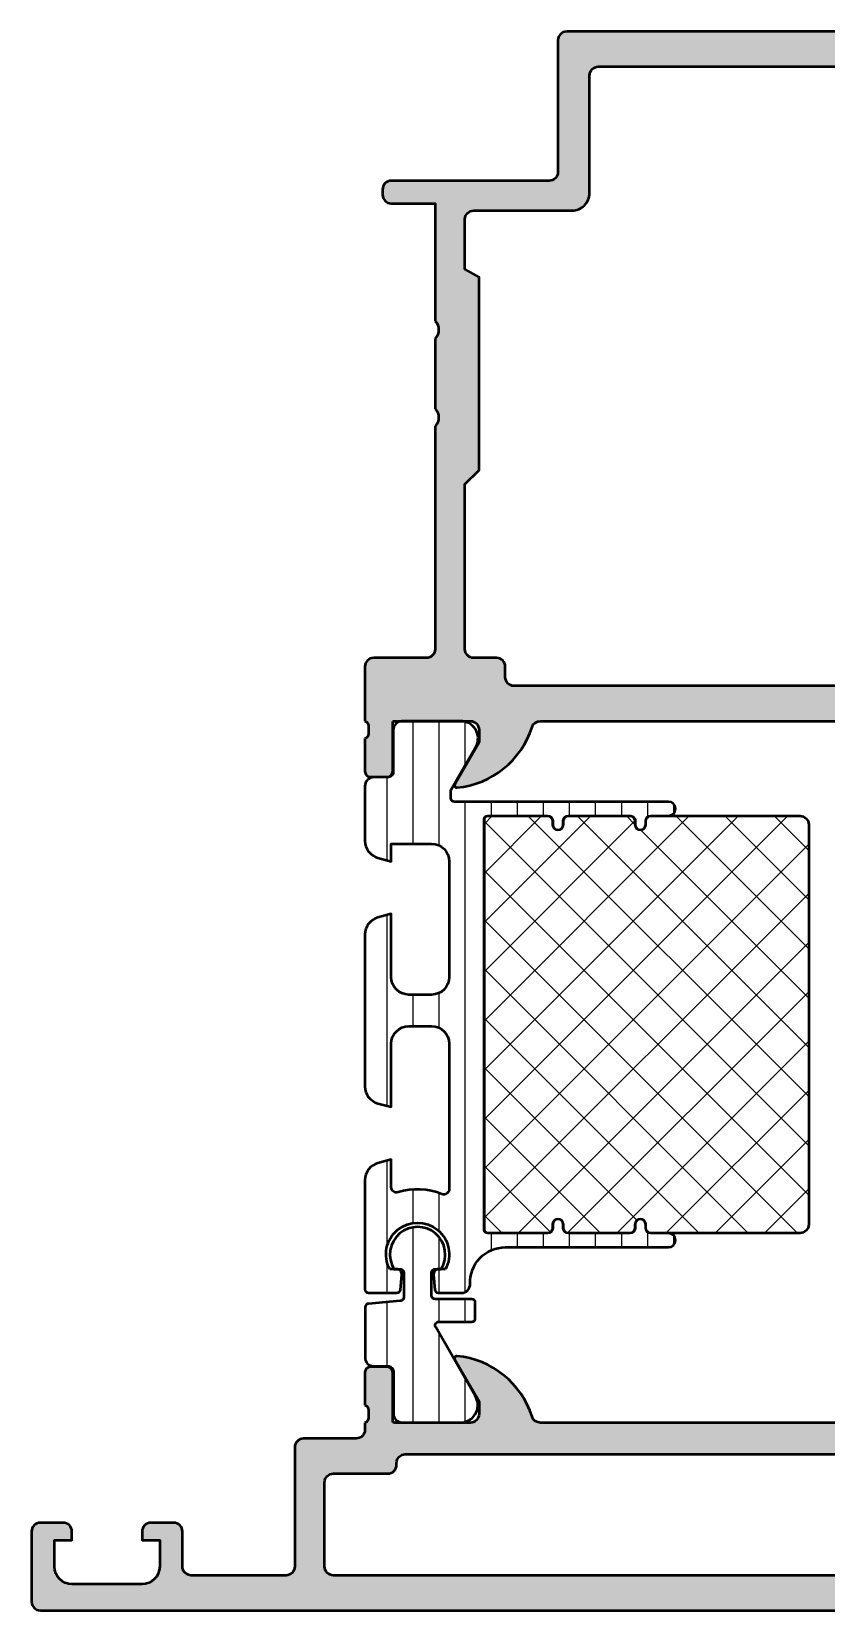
# Model space of a CAD drawing. Extents: x 5 to 108, y 0 to 90.
# Drawn here: x 5 to 50.3, y 0 to 90 of the extents above; entities that cross this region are included whole.
import ezdxf

# ---------------------------------------------------------------- set-up
doc = ezdxf.new("R2010")
doc.units = 0
for name, color, linetype, lineweight in [('0S-Alu contour', 7, 'Continuous', 50), ('0S-Alu hatch', 252, 'Continuous', 25), ('0S-Plastic contour', 254, 'Continuous', 50), ('0S-Plastic hatch', 253, 'Continuous', 25), ('0S-PT contour', 91, 'Continuous', 50), ('0S-PT hatch', 103, 'Continuous', 25)]:
    doc.layers.add(name, color=color, linetype=linetype, lineweight=lineweight)
pattern_1 = [(90, (0, 0), (-1.4859, 0), [])]

# ---------------------------------------------------------------- blocks, each defined once
blk = doc.blocks.new('438420__5BF8DF78_85F6_4E89_897F_25A940293D9C_')
at = {"layer": '0S-Alu hatch'}
h = blk.add_hatch(color=256, dxfattribs=at)
edge = h.paths.add_edge_path()
edge.add_line((34.5, 81.5), (25.50000000000004, 81.5))
edge.add_arc((25.50000000000003, 80.99999999999999), 0.5000000000000142, 89.99999999999837, 180)
edge.add_line((25.00000000000002, 80.99999999999999), (25, 80.70000000000007))
edge.add_arc((25.5, 80.70000000000005), 0.5, 180, 270)
edge.add_line((25.5, 80.20000000000005), (28, 80.20000000000005))
edge.add_line((28, 80.20000000000005), (28, 73.5))
edge.add_ellipse((27.47497304600734, 73), major_axis=(-0.7250195186467849, 0), ratio=1, start_angle=136.398650048409, end_angle=223.6013499515911, ccw=False)
edge.add_line((28, 72.5), (28, 68.5))
edge.add_ellipse((27.47497304600734, 68), major_axis=(-0.7250195186467849, 0), ratio=1, start_angle=136.398650048409, end_angle=223.6013499515911, ccw=False)
edge.add_line((28, 67.5), (28, 54.80000000000001))
edge.add_ellipse((27.49999999999995, 54.80000000000001), major_axis=(-0.500000000000057, 0), ratio=1, start_angle=89.9999999999983, end_angle=180, ccw=False)
edge.add_line((27.49999999999993, 54.29999999999996), (24.50000000000001, 54.30000000000006))
edge.add_arc((24.50000000000001, 53.80000000000009), 0.4999999999999787, 90, 180)
edge.add_line((24.00000000000004, 53.80000000000009), (24, 50.70000000000004))
edge.add_ellipse((23.92116355345689, 50.43247940800686), major_axis=(-0.2788950563275139, 0), ratio=1, start_angle=178.8354106259094, end_angle=253.580123580499, ccw=False)
edge.add_line((24.20000100000002, 50.42681100000852), (24.20000100000001, 49.97321700000858))
edge.add_ellipse((23.92113290435688, 49.96755634053145), major_axis=(-0.2789255417371164, 0), ratio=1, start_angle=106.42459455535229, end_angle=181.162870072901, ccw=False)
edge.add_line((24.00000000000003, 49.70001300000854), (24.00000000000003, 47.820002))
edge.add_arc((24.30000000000004, 47.820002), 0.3000000000000114, 180, 270.0000000000027)
edge.add_line((24.30000000000005, 47.52000199999999), (25.27997431904275, 47.52000199999997))
edge.add_arc((25.27997431904277, 47.820002), 0.3000000000000256, 269.9999999999973, 360)
edge.add_line((25.57997431904279, 47.820002), (25.57997431904281, 50.58000000000004))
edge.add_ellipse((25.69997431904281, 50.58000000000004), major_axis=(-0.1200000000000045, 0), ratio=1, start_angle=270, end_angle=360, ccw=False)
edge.add_line((25.69997431904281, 50.70000000000004), (29.99999999999999, 50.70000000000004))
edge.add_ellipse((29.99999999999999, 50.20000000000003), major_axis=(-0.5000000000000142, 0), ratio=1, start_angle=180, end_angle=270, ccw=False)
edge.add_line((30.5, 50.20000000000003), (30.5, 49.5))
edge.add_line((30.5, 49.5), (29.11850454237764, 47.10717967697244))
edge.add_arc((29.23811978464831, 47.03811978464829), 0.1381197846483106, 149.9999999999966, 275.6225775507886)
edge.add_arc((28.76177675882614, 51.87660886184777), 4.999999999999997, 275.6225775507941, 342.2515836439304)
edge.add_ellipse((34.00000000000002, 50.19999999999999), major_axis=(-0.50000000000006, 0), ratio=1, start_angle=270, end_angle=342.25158364392934, ccw=False)
edge.add_line((34.00000000000002, 50.70000000000004), (67.80000000000014, 50.70000000000004))
edge.add_ellipse((67.80000000000014, 50.20000000000002), major_axis=(-0.5000000000000285, 0), ratio=1, start_angle=197.7484163560691, end_angle=270, ccw=False)
edge.add_arc((73.038223241174, 51.87660886184776), 5.000000000000007, 197.7484163560693, 264.3774224492041)
edge.add_arc((72.56188021535169, 47.03811978464828), 0.1381197846483095, 264.3774224492054, 390.0000000000008)
edge.add_line((72.68149545762236, 47.10717967697243), (71.30000000000001, 49.5))
edge.add_line((71.30000000000001, 49.5), (71.30000000000001, 50.20000000000004))
edge.add_ellipse((71.80000000000001, 50.20000000000004), major_axis=(-0.5, 0), ratio=1, start_angle=270, end_angle=360, ccw=False)
edge.add_line((71.80000000000001, 50.70000000000004), (76.10002568095722, 50.70000000000004))
edge.add_ellipse((76.10002568095722, 50.58000000000005), major_axis=(-0.1199999999999974, 0), ratio=1, start_angle=180, end_angle=270, ccw=False)
edge.add_line((76.2200256809572, 50.58000000000005), (76.2200256809572, 47.820002))
edge.add_arc((76.52002568095725, 47.820002), 0.3000000000000398, 180, 270)
edge.add_line((76.52002568095725, 47.52000199999996), (77.49999999999994, 47.52000199999997))
edge.add_arc((77.49999999999994, 47.82000200000001), 0.3000000000000398, 270, 360)
edge.add_line((77.79999999999998, 47.82000200000001), (77.79999999999998, 49.70001300000854))
edge.add_ellipse((77.87886709564322, 49.96755634053151), major_axis=(-0.2789255417372033, 0), ratio=1, start_angle=-1.1628700728687136, end_angle=73.57540544463473, ccw=False)
edge.add_line((77.599999, 49.97321700000849), (77.599999, 50.42681100000856))
edge.add_ellipse((77.87883644654303, 50.43247940800693), major_axis=(-0.2788950563274235, 0), ratio=1, start_angle=-73.58012358051212, end_angle=1.1645893740960105, ccw=False)
edge.add_line((77.80000000000001, 50.70000000000004), (77.80000000000001, 69.99999999999997))
edge.add_ellipse((78.1, 69.99999999999997), major_axis=(-0.2999999999999829, 0), ratio=1, start_angle=270, end_angle=360, ccw=False)
edge.add_line((78.1, 70.29999999999995), (81.3, 70.30000000000007))
edge.add_line((81.3, 70.30000000000007), (81.3, 69.5))
edge.add_line((81.3, 69.5), (82.30000000000003, 69.5))
edge.add_arc((82.30000000000003, 69.99999999999999), 0.4999999999999858, 270, 360)
edge.add_line((82.79999999999998, 69.99999999999999), (82.80000000000001, 74.50000000000001))
edge.add_arc((81.80000000000001, 74.50000000000001), 1, 0, 90)
edge.add_line((81.80000000000001, 75.50000000000001), (81.30000000000004, 75.5))
edge.add_line((81.30000000000004, 75.5), (81.3, 73))
edge.add_ellipse((80.30000000000001, 73), major_axis=(-1, 0), ratio=1, start_angle=90, end_angle=180, ccw=False)
edge.add_line((80.30000000000001, 72), (79, 72))
edge.add_ellipse((79, 73), major_axis=(-1, 0), ratio=1, start_angle=0, end_angle=90, ccw=False)
edge.add_line((78, 73), (78, 80))
edge.add_ellipse((78.525, 80.5), major_axis=(-0.7250000000000041, 0), ratio=1, start_angle=-43.60281897270329, end_angle=43.60281897270329, ccw=False)
edge.add_line((78, 81), (78.00000000000003, 87))
edge.add_ellipse((79.00000000000001, 87), major_axis=(-0.9999999999999857, 0), ratio=1, start_angle=270, end_angle=360, ccw=False)
edge.add_line((79.00000000000001, 87.99999999999999), (80.30000000000001, 88))
edge.add_ellipse((80.30000000000001, 87), major_axis=(-1, 0), ratio=1, start_angle=180, end_angle=270, ccw=False)
edge.add_line((81.3, 87), (81.3, 85.5))
edge.add_line((81.3, 85.5), (81.90000000000003, 85.5))
edge.add_line((81.90000000000003, 85.5), (83.00000000000001, 86.60000000000001))
edge.add_line((83.00000000000001, 86.60000000000001), (83, 90))
edge.add_line((83, 90), (35.5, 90))
edge.add_arc((35.5, 89.50000000000001), 0.5, 90, 180)
edge.add_line((35, 89.50000000000001), (35, 82))
edge.add_ellipse((34.5, 82), major_axis=(-0.5, 0), ratio=1, start_angle=90, end_angle=180, ccw=False)
edge = h.paths.add_edge_path()
edge.add_line((36.80000000000003, 80.80000000000003), (36.80000000000001, 87.5))
edge.add_ellipse((37.30000000000001, 87.5), major_axis=(-0.5, 0), ratio=1, start_angle=270, end_angle=360, ccw=False)
edge.add_line((37.30000000000001, 88), (75.5, 88))
edge.add_ellipse((75.5, 87.5), major_axis=(-0.5, 0), ratio=1, start_angle=180, end_angle=270, ccw=False)
edge.add_line((76, 87.5), (76.00000000000001, 53.20000000000005))
edge.add_ellipse((75.5, 53.20000000000005), major_axis=(-0.5000000000000142, 0), ratio=1, start_angle=90, end_angle=180, ccw=False)
edge.add_line((75.5, 52.70000000000004), (32.5, 52.70000000000004))
edge.add_ellipse((32.5, 53.20000000000004), major_axis=(-0.5, 0), ratio=1, start_angle=0, end_angle=90, ccw=False)
edge.add_line((32, 53.20000000000004), (32, 53.80000000000006))
edge.add_arc((31.5, 53.80000000000006), 0.5, 0, 90)
edge.add_line((31.5, 54.30000000000006), (30.19999999999996, 54.30000000000006))
edge.add_ellipse((30.19999999999996, 54.80000000000001), major_axis=(-0.4999999999999432, 0), ratio=1, start_angle=0, end_angle=90, ccw=False)
edge.add_line((29.70000000000002, 54.80000000000001), (29.70000000000002, 64.20000000000005))
edge.add_line((29.70000000000002, 64.20000000000005), (30.5, 65))
edge.add_line((30.5, 65), (30.5, 76))
edge.add_line((30.5, 76), (29.70000000000002, 76.4618802153517))
edge.add_line((29.70000000000002, 76.4618802153517), (29.70000000000002, 79.30000000000005))
edge.add_ellipse((30.20000000000002, 79.30000000000005), major_axis=(-0.5, 0), ratio=1, start_angle=270, end_angle=360, ccw=False)
edge.add_line((30.20000000000002, 79.80000000000007), (35.80000000000005, 79.80000000000005))
edge.add_arc((35.80000000000007, 80.80000000000001), 0.9999999999999573, 269.9999999999992, 360)
at = {"layer": '0S-Alu contour', "color": 7}
for points in [[(35, 89.50000000000001), (35, 82)], [(81.3, 87), (81.3, 85.5), (81.90000000000003, 85.5), (83.00000000000001, 86.60000000000001), (83, 90), (35.5, 90)], [(36.80000000000003, 80.80000000000003), (36.80000000000001, 87.5)], [(37.30000000000001, 88), (75.5, 88)], [(34.5, 81.5), (25.50000000000004, 81.5)], [(25.00000000000002, 80.99999999999999), (25, 80.70000000000007)], [(25.5, 80.20000000000005), (28, 80.20000000000005), (28, 73.5)], [(29.70000000000002, 54.80000000000001), (29.70000000000002, 64.20000000000005), (30.5, 65), (30.5, 76), (29.70000000000002, 76.4618802153517), (29.70000000000002, 79.30000000000005)], [(30.20000000000002, 79.80000000000007), (35.80000000000005, 79.80000000000005)], [(28, 72.5), (28, 68.5)], [(28, 67.5), (28, 54.80000000000001)], [(27.49999999999993, 54.29999999999996), (24.50000000000001, 54.30000000000006)], [(31.5, 54.30000000000006), (30.19999999999996, 54.30000000000006)], [(24.00000000000004, 53.80000000000009), (24, 50.70000000000004)], [(32, 53.20000000000004), (32, 53.80000000000006)], [(75.5, 52.70000000000004), (32.5, 52.70000000000004)], [(24.20000100000002, 50.42681100000852), (24.20000100000001, 49.97321700000858)], [(25.57997431904279, 47.820002), (25.57997431904281, 50.58000000000004)], [(25.69997431904281, 50.70000000000004), (29.99999999999999, 50.70000000000004)], [(34.00000000000002, 50.70000000000004), (67.80000000000014, 50.70000000000004)], [(24.00000000000003, 49.70001300000854), (24.00000000000003, 47.820002)], [(30.5, 50.20000000000003), (30.5, 49.5), (29.11850454237764, 47.10717967697244)], [(24.30000000000005, 47.52000199999999), (25.27997431904275, 47.52000199999997)]]:
    blk.add_lwpolyline(points, dxfattribs=at)
for centre, radius, start, end in [((35.5, 89.50000000000001), 0.5, 90, 180), ((25.50000000000003, 80.99999999999999), 0.5000000000000142, 89.99999999999837, 180), ((25.5, 80.70000000000005), 0.5, 180, 270), ((35.80000000000007, 80.80000000000001), 0.9999999999999573, 269.9999999999992, 0), ((24.50000000000001, 53.80000000000009), 0.4999999999999787, 90, 180), ((31.5, 53.80000000000006), 0.5, 0, 90), ((28.76177675882614, 51.87660886184777), 4.999999999999997, 275.6225775507941, 342.2515836439304), ((24.30000000000004, 47.820002), 0.3000000000000114, 180, 270.0000000000027), ((25.27997431904277, 47.820002), 0.3000000000000256, 269.9999999999973, 0), ((29.23811978464831, 47.03811978464829), 0.1381197846483106, 149.9999999999966, 275.6225775507886)]:
    blk.add_arc(centre, radius, start, end, dxfattribs=at)
at = {"layer": '0S-Alu contour', "color": 7, "extrusion": (0, 0, -1)}
for centre, radius, start, end in [((-37.30000000000001, 87.5), 0.5, 0, 90), ((-34.5, 82), 0.5, 180, 270), ((-30.20000000000002, 79.30000000000005), 0.5, 0, 90), ((-27.47497304600734, 73), 0.7250195186467849, 136.3986500484089, 223.601349951591), ((-27.47497304600734, 68), 0.7250195186467849, 136.3986500484089, 223.601349951591), ((-27.49999999999995, 54.80000000000001), 0.500000000000057, 180, 270.0000000000017), ((-30.19999999999996, 54.80000000000001), 0.4999999999999432, 270, 0), ((-32.5, 53.20000000000004), 0.5, 270, 0), ((-23.92116355345689, 50.43247940800686), 0.2788950563275139, 106.419876419501, 181.1645893740907), ((-25.69997431904281, 50.58000000000004), 0.1200000000000045, 0, 90), ((-29.99999999999999, 50.20000000000003), 0.5000000000000142, 90, 180), ((-34.00000000000002, 50.19999999999999), 0.50000000000006, 17.74841635607066, 90), ((-23.92113290435688, 49.96755634053145), 0.2789255417371164, 178.837129927099, 253.5754054446477)]:
    blk.add_arc(centre, radius, start, end, dxfattribs=at)
blk = doc.blocks.new('438440__9BB8FD43_0C3D_4D09_B6A8_1E16EEB6CF8E_')
at = {"layer": '0S-Alu hatch'}
h = blk.add_hatch(color=256, dxfattribs=at)
edge = h.paths.add_edge_path()
edge.add_arc((20.50000000000002, 9.300000000000017), 0.500000000000016, 90, 180)
edge.add_line((20, 9.30000000000002), (20, 2.50000000000001))
edge.add_ellipse((19.5, 2.50000000000001), major_axis=(-0.5, 0), ratio=1, start_angle=90, end_angle=180, ccw=False)
edge.add_line((19.5, 2.00000000000001), (14.09999999999999, 2.000000000000012))
edge.add_ellipse((14.09999999999999, 2.500000000000012), major_axis=(-0.5, 0), ratio=1, start_angle=0, end_angle=90, ccw=False)
edge.add_line((13.59999999999999, 2.500000000000012), (13.59999999999998, 4.50000000000001))
edge.add_arc((13.09999999999998, 4.500000000000008), 0.5, 0, 90)
edge.add_line((13.09999999999998, 5.000000000000008), (11.79999999999998, 5.000000000000024))
edge.add_arc((11.79999999999998, 4.500000000000024), 0.5, 90, 180)
edge.add_line((11.29999999999998, 4.500000000000024), (11.29999999999999, 4.000000000000012))
edge.add_line((11.29999999999999, 4.000000000000012), (12.29999999999999, 4.000000000000012))
edge.add_line((12.29999999999999, 4.000000000000012), (12.29999999999999, 2.500000000000009))
edge.add_ellipse((11.29999999999999, 2.500000000000009), major_axis=(-1, 0), ratio=1, start_angle=90, end_angle=180, ccw=False)
edge.add_line((11.29999999999999, 1.500000000000009), (7.299999999999997, 1.50000000000001))
edge.add_ellipse((7.299999999999997, 2.50000000000001), major_axis=(-1, 0), ratio=1, start_angle=0, end_angle=90, ccw=False)
edge.add_line((6.299999999999997, 2.50000000000001), (6.299999999999982, 4.000000000000011))
edge.add_line((6.299999999999982, 4.000000000000011), (7.299999999999982, 4.000000000000011))
edge.add_line((7.299999999999982, 4.000000000000011), (7.299999999999997, 4.499999999999998))
edge.add_arc((6.799999999999997, 4.500000000000013), 0.5, 0, 90)
edge.add_line((6.799999999999997, 5.000000000000013), (5.5, 5.000000000000014))
edge.add_arc((5.5, 4.500000000000014), 0.5, 90, 180)
edge.add_line((5, 4.500000000000014), (5, 0.5000000000000142))
edge.add_arc((5.5, 0.5000000000000165), 0.5, 180, 270)
edge.add_line((5.5, 1.64e-14), (107.5, 0))
edge.add_arc((107.5, 0.5), 0.5, 270, 360)
edge.add_line((108, 0.5), (108, 4.499999999999999))
edge.add_arc((107.5, 4.5), 0.5, 0, 90)
edge.add_line((107.5, 5), (106.2, 4.999999999999998))
edge.add_arc((106.2, 4.499999999999998), 0.5, 90, 180)
edge.add_line((105.7, 4.499999999999998), (105.7, 3.999999999999999))
edge.add_line((105.7, 3.999999999999999), (106.7, 3.999999999999998))
edge.add_line((106.7, 3.999999999999998), (106.7, 2.499999999999999))
edge.add_ellipse((105.7, 2.499999999999999), major_axis=(-1, 0), ratio=1, start_angle=90, end_angle=180, ccw=False)
edge.add_line((105.7, 1.499999999999999), (101.7, 1.499999999999998))
edge.add_ellipse((101.7, 2.499999999999998), major_axis=(-1, 0), ratio=1, start_angle=0, end_angle=90, ccw=False)
edge.add_line((100.7, 2.499999999999998), (100.7, 3.999999999999999))
edge.add_line((100.7, 3.999999999999999), (101.7, 3.999999999999999))
edge.add_line((101.7, 3.999999999999999), (101.7, 4.5))
edge.add_arc((101.2, 4.5), 0.5, 0, 90)
edge.add_line((101.2, 5), (98.4, 5))
edge.add_arc((98.4, 4.5), 0.5, 90, 180)
edge.add_line((97.9, 4.5), (97.9, 4.299999999999994))
edge.add_arc((98.4, 4.299999999999998), 0.5, 180, 270)
edge.add_line((98.4, 3.799999999999998), (98.9, 3.799999999999997))
edge.add_ellipse((98.9, 3.299999999999999), major_axis=(-0.4999999999999983, 0), ratio=1, start_angle=180, end_angle=270, ccw=False)
edge.add_line((99.4, 3.299999999999999), (99.4, 2.5))
edge.add_ellipse((98.9, 2.5), major_axis=(-0.5, 0), ratio=1, start_angle=90, end_angle=180, ccw=False)
edge.add_line((98.9, 2), (82.79999999999998, 2.000000000000003))
edge.add_line((82.79999999999998, 2.000000000000003), (76.72875295001208, 2.43366050357057))
edge.add_ellipse((76.79999999999998, 3.431119203401297), major_axis=(-0.9999999999999916, 0), ratio=1, start_angle=0, end_angle=85.9143832200254, ccw=False)
edge.add_line((75.79999999999998, 3.431119203401297), (75.8, 8.200000000000003))
edge.add_ellipse((76.29999999999998, 8.200000000000003), major_axis=(-0.5, 0), ratio=1, start_angle=270, end_angle=360, ccw=False)
edge.add_line((76.29999999999998, 8.700000000000003), (77.3, 8.700000000000001))
edge.add_arc((77.3, 9.200000000000001), 0.5, 270, 360)
edge.add_line((77.8, 9.200000000000001), (77.79999999999998, 10.7))
edge.add_ellipse((77.87883644654303, 10.96752059199311), major_axis=(-0.2788950563274296, 0), ratio=1, start_angle=-1.1645893740919178, end_angle=73.5801235805061, ccw=False)
edge.add_line((77.599999, 10.97318899999146), (77.59999899999998, 11.42678299999152))
edge.add_ellipse((77.87886709564316, 11.43244365946854), major_axis=(-0.2789255417371568, 0), ratio=1, start_angle=-73.57540544464388, end_angle=1.162870072878377, ccw=False)
edge.add_line((77.79999999999998, 11.69998699999149), (77.79999999999998, 13.57999800000001))
edge.add_arc((77.5, 13.57999800000001), 0.2999999999999829, 0, 90)
edge.add_line((77.5, 13.87999799999999), (76.5200256809572, 13.879998))
edge.add_arc((76.5200256809572, 13.579998), 0.3000000000000007, 90, 180)
edge.add_line((76.2200256809572, 13.579998), (76.2200256809572, 10.82000000000001))
edge.add_ellipse((76.1000256809572, 10.82000000000001), major_axis=(-0.1200000000000045, 0), ratio=1, start_angle=90, end_angle=180, ccw=False)
edge.add_line((76.1000256809572, 10.7), (71.79999999999998, 10.70000000000002))
edge.add_ellipse((71.79999999999998, 11.2), major_axis=(-0.4999999999999858, 0), ratio=1, start_angle=0, end_angle=90, ccw=False)
edge.add_line((71.29999999999998, 11.2), (71.29999999999998, 11.90000000000003))
edge.add_line((71.29999999999998, 11.90000000000003), (72.68149545762236, 14.29282032302756))
edge.add_arc((72.56188021535169, 14.36188021535171), 0.1381197846483062, 329.9999999999998, 455.6225775507949)
edge.add_arc((73.03822324117382, 9.523391138152157), 5.000000000000061, 95.62257755079405, 162.2515836439299)
edge.add_ellipse((67.80000000000003, 11.19999999999995), major_axis=(-0.4999999999999579, 0), ratio=1, start_angle=90.00000000000159, end_angle=162.2515836439313, ccw=False)
edge.add_line((67.80000000000004, 10.69999999999999), (34, 10.70000000000004))
edge.add_ellipse((34, 11.20000000000037), major_axis=(-0.5000000000003216, 0), ratio=1, start_angle=17.74841635607021, end_angle=90, ccw=False)
edge.add_arc((28.76177675882623, 9.523391138152547), 4.99999999999965, 17.74841635607035, 84.37742244920643)
edge.add_arc((29.23811978464828, 14.36188021535172), 0.1381197846482897, 84.37742244919689, 210.0000000000012)
edge.add_line((29.11850454237762, 14.29282032302757), (30.50000000000002, 11.89999999999997))
edge.add_line((30.50000000000002, 11.89999999999997), (30.50000000000002, 11.20000000000008))
edge.add_ellipse((29.99999999999996, 11.20000000000008), major_axis=(-0.500000000000057, 0), ratio=1, start_angle=90, end_angle=180, ccw=False)
edge.add_line((29.99999999999996, 10.70000000000002), (25.69997431904278, 10.7))
edge.add_ellipse((25.69997431904277, 10.81999999999998), major_axis=(-0.1199999999999903, 0), ratio=1, start_angle=0, end_angle=90.00000000000682, ccw=False)
edge.add_line((25.57997431904278, 10.81999999999998), (25.57997431904276, 13.57999800000001))
edge.add_arc((25.27997431904277, 13.57999800000001), 0.2999999999999971, 0, 90)
edge.add_line((25.27997431904277, 13.879998), (24.30000000000001, 13.87999800000001))
edge.add_arc((24.30000000000003, 13.57999799999998), 0.3000000000000274, 90.00000000000273, 180)
edge.add_line((24, 13.57999799999998), (24.00000000000002, 11.69998699999149))
edge.add_ellipse((23.92113290435684, 11.43244365946856), major_axis=(-0.2789255417371429, 0), ratio=1, start_angle=178.8371299271133, end_angle=253.57540544464308, ccw=False)
edge.add_line((24.200001, 11.4267829999915), (24.200001, 10.97318899999134))
edge.add_ellipse((23.92116355345695, 10.9675205919931), major_axis=(-0.2788950563274351, 0), ratio=1, start_angle=106.41987641949669, end_angle=181.16458937407, ccw=False)
edge.add_line((24.00000000000002, 10.69999999999998), (24, 10.30000000000006))
edge.add_ellipse((23.49999999999999, 10.30000000000006), major_axis=(-0.5000000000000142, 0), ratio=1, start_angle=90, end_angle=180, ccw=False)
edge.add_line((23.49999999999999, 9.800000000000045), (20.50000000000002, 9.800000000000033))
edge = h.paths.add_edge_path()
edge.add_ellipse((73.6, 2.500000000000006), major_axis=(-0.5, 0), ratio=1, start_angle=90, end_angle=180, ccw=False)
edge.add_line((73.6, 2.000000000000006), (22.20000000000003, 2.000000000000016))
edge.add_ellipse((22.20000000000003, 2.500000000000016), major_axis=(-0.5, 0), ratio=1, start_angle=0, end_angle=90, ccw=False)
edge.add_line((21.70000000000003, 2.500000000000016), (21.70000000000003, 7.300000000000055))
edge.add_ellipse((22.20000000000002, 7.300000000000055), major_axis=(-0.4999999999999858, 0), ratio=1, start_angle=270.00000000000165, end_angle=360, ccw=False)
edge.add_line((22.2, 7.800000000000041), (25.30000000000003, 7.800000000000054))
edge.add_arc((25.30000000000003, 8.300000000000026), 0.4999999999999716, 270, 360)
edge.add_line((25.8, 8.300000000000026), (25.8, 8.400000000000038))
edge.add_ellipse((26.30000000000001, 8.400000000000038), major_axis=(-0.5000000000000107, 0), ratio=1, start_angle=270, end_angle=360, ccw=False)
edge.add_line((26.30000000000001, 8.900000000000048), (73.6, 8.900000000000006))
edge.add_ellipse((73.6, 8.400000000000006), major_axis=(-0.5, 0), ratio=1, start_angle=180, end_angle=270, ccw=False)
edge.add_line((74.1, 8.400000000000006), (74.1, 2.500000000000006))
at = {"layer": '0S-Alu contour', "color": 7}
for points in [[(24, 13.57999799999998), (24.00000000000002, 11.69998699999149)], [(25.27997431904277, 13.879998), (24.30000000000001, 13.87999800000001)], [(25.57997431904278, 10.81999999999998), (25.57997431904276, 13.57999800000001)], [(29.11850454237762, 14.29282032302757), (30.50000000000002, 11.89999999999997), (30.50000000000002, 11.20000000000008)], [(24.200001, 11.4267829999915), (24.200001, 10.97318899999134)], [(24.00000000000002, 10.69999999999998), (24, 10.30000000000006)], [(29.99999999999996, 10.70000000000002), (25.69997431904278, 10.7)], [(67.80000000000004, 10.69999999999999), (34, 10.70000000000004)], [(20, 9.30000000000002), (20, 2.50000000000001)], [(23.49999999999999, 9.800000000000045), (20.50000000000002, 9.800000000000033)], [(25.8, 8.300000000000026), (25.8, 8.400000000000038)], [(26.30000000000001, 8.900000000000048), (73.6, 8.900000000000006)], [(21.70000000000003, 2.500000000000016), (21.70000000000003, 7.300000000000055)], [(22.2, 7.800000000000041), (25.30000000000003, 7.800000000000054)], [(6.799999999999997, 5.000000000000013), (5.5, 5.000000000000014)], [(13.09999999999998, 5.000000000000008), (11.79999999999998, 5.000000000000024)], [(5, 4.500000000000014), (5, 0.5000000000000142)], [(6.299999999999997, 2.50000000000001), (6.299999999999982, 4.000000000000011), (7.299999999999982, 4.000000000000011), (7.299999999999997, 4.499999999999998)], [(11.29999999999998, 4.500000000000024), (11.29999999999999, 4.000000000000012), (12.29999999999999, 4.000000000000012), (12.29999999999999, 2.500000000000009)], [(13.59999999999999, 2.500000000000012), (13.59999999999998, 4.50000000000001)], [(19.5, 2.00000000000001), (14.09999999999999, 2.000000000000012)], [(73.6, 2.000000000000006), (22.20000000000003, 2.000000000000016)], [(11.29999999999999, 1.500000000000009), (7.299999999999997, 1.50000000000001)], [(5.5, 1.64e-14), (107.5, 0)]]:
    blk.add_lwpolyline(points, dxfattribs=at)
for centre, radius, start, end in [((29.23811978464828, 14.36188021535172), 0.1381197846482897, 84.37742244919689, 210.0000000000012), ((28.76177675882623, 9.523391138152547), 4.99999999999965, 17.74841635607035, 84.37742244920643), ((24.30000000000003, 13.57999799999998), 0.3000000000000274, 90.00000000000273, 180), ((25.27997431904277, 13.57999800000001), 0.2999999999999971, 0, 90), ((20.50000000000002, 9.300000000000017), 0.500000000000016, 90, 180), ((25.30000000000003, 8.300000000000026), 0.4999999999999716, 270, 0), ((5.5, 4.500000000000014), 0.5, 90, 180), ((6.799999999999997, 4.500000000000013), 0.5, 0, 90), ((11.79999999999998, 4.500000000000024), 0.5, 90, 180), ((13.09999999999998, 4.500000000000008), 0.5, 0, 90), ((5.5, 0.5000000000000165), 0.5, 180, 270)]:
    blk.add_arc(centre, radius, start, end, dxfattribs=at)
at = {"layer": '0S-Alu contour', "color": 7, "extrusion": (0, 0, -1)}
for centre, radius, start, end in [((-23.92113290435684, 11.43244365946856), 0.2789255417371429, 106.4245945553569, 181.1628700728868), ((-23.92116355345695, 10.9675205919931), 0.2788950563274351, 178.83541062593, 253.5801235805033), ((-25.69997431904277, 10.81999999999998), 0.1199999999999903, 269.9999999999932, 0), ((-29.99999999999996, 11.20000000000008), 0.500000000000057, 180, 270), ((-34, 11.20000000000037), 0.5000000000003216, 270, 342.2515836439298), ((-23.49999999999999, 10.30000000000006), 0.5000000000000142, 180, 270), ((-26.30000000000001, 8.400000000000038), 0.5000000000000107, 0, 90), ((-22.20000000000002, 7.300000000000055), 0.4999999999999858, 0, 89.99999999999837), ((-7.299999999999997, 2.50000000000001), 1, 270, 0), ((-11.29999999999999, 2.500000000000009), 1, 180, 270), ((-14.09999999999999, 2.500000000000012), 0.5, 270, 0), ((-19.5, 2.50000000000001), 0.5, 180, 270), ((-22.20000000000003, 2.500000000000016), 0.5, 270, 0)]:
    blk.add_arc(centre, radius, start, end, dxfattribs=at)
blk = doc.blocks.new('284673__34F3E035_93C2_4CD5_8C24_CB0EAEA49A0B___9870B99D_952C_4F24_B257_9DA79285378D_')
at = {"layer": '0S-Plastic hatch'}
h = blk.add_hatch(dxfattribs=at)
h.set_pattern_fill('ANSI31', color=256, scale=0.4680000000000001, angle=45, style=0)
h.set_pattern_definition(pattern_1)
edge = h.paths.add_edge_path()
edge.add_line((24.00000001492844, 46.99000299999713), (23.99999999999852, 43.86896648202875))
edge.add_arc((25.00111160613997, 43.8696710935316), 1.001111854104466, 180.0403264315347, 254.940297523532)
edge.add_line((24.7409973144536, 42.90294181411105), (25.49999999999983, 42.69999991958002))
edge.add_line((25.49999999999983, 42.69999991958002), (25.49997711181664, 43.69999991957996))
edge.add_line((25.49997711181664, 43.69999991957996), (27.79988540121038, 43.69999992563152))
edge.add_ellipse((27.79988540121034, 42.69988226816416), major_axis=(-1.000117657467356, 0), ratio=1, start_angle=180, end_angle=269.99999999999756, ccw=False)
edge.add_line((28.80000305867769, 42.69988226816416), (28.80000305867776, 36.10010917022591))
edge.add_ellipse((27.79989380093889, 36.10010917127452), major_axis=(-1.00010925773887, 0), ratio=1, start_angle=90, end_angle=180, ccw=False)
edge.add_line((27.79989380093889, 35.09999991353565), (26.50011428612888, 35.09999991261296))
edge.add_ellipse((26.50011429078494, 36.10013710098933), major_axis=(-1.000137188376371, 0), ratio=1, start_angle=0.007858836393609181, end_angle=89.99999973326419, ccw=False)
edge.add_line((25.49997711181664, 36.09999991960221), (25.49997711181652, 39.69999991957997))
edge.add_line((25.49997711181652, 39.69999991957997), (24.74099731445294, 39.49699698989274))
edge.add_arc((25.00118491964705, 38.53020355047912), 1.001192860736562, 105.0627999273972, 179.9547890322134)
edge.add_line((23.99999237060565, 38.53099357190587), (23.99999237060558, 29.86900626723487))
edge.add_arc((25.0011452069908, 29.86971090775768), 1.001153084358446, 180.040326431589, 254.9402975235512)
edge.add_line((24.74102020263736, 28.90294181411093), (25.49997711181652, 28.70001215925015))
edge.add_line((25.49997711181652, 28.70001215925015), (25.49997711181664, 32.3000060263608))
edge.add_ellipse((26.50011429078495, 32.29986884497048), major_axis=(-1.000137188376392, 0), ratio=1, start_angle=270.00000000000244, end_angle=359.9921411634209, ccw=False)
edge.add_line((26.50011429078491, 33.30000603334687), (27.79989380630472, 33.30000603242424))
edge.add_ellipse((27.79989380093893, 32.2998967746854), major_axis=(-1.000109257738834, 0), ratio=1, start_angle=180, end_angle=269.9999996925964, ccw=False)
edge.add_line((28.80000305867777, 32.2998967746854), (28.80000305175736, 24.01576744356093))
edge.add_ellipse((28.50000305175742, 24.01576744381155), major_axis=(-0.2999999999999403, 0), ratio=1, start_angle=68.53974442791849, end_angle=180, ccw=False)
edge.add_arc((26.99999453908933, 20.20001398454274), 3.799999999999887, 68.53974442791787, 107.0188797955988)
edge.add_ellipse((25.79997863769214, 24.1204682740853), major_axis=(-0.2999999999999618, 0), ratio=1, start_angle=0, end_angle=107.0188797955962, ccw=False)
edge.add_line((25.49997863769217, 24.1204682740853), (25.49997863769204, 25.69999991957974))
edge.add_line((25.49997863769204, 25.69999991957974), (24.74099884032796, 25.49699698989257))
edge.add_arc((25.00118644552269, 24.53020355047896), 1.001192860736714, 105.0627999274319, 179.9547890312299)
edge.add_line((23.99999389648116, 24.5309935719229), (23.99999389648119, 18.3000473020327))
edge.add_arc((24.19999389648119, 18.3000473020327), 0.2000000000000028, 180, 270)
edge.add_line((24.19999389648119, 18.10004730203269), (25.82600926796249, 18.10004730203269))
edge.add_arc((25.82600926796249, 18.30004730203294), 0.2000000000002515, 270, 354.9998434473367)
edge.add_line((26.02524815995219, 18.28261560909106), (26.09885223446551, 19.12388755558851))
edge.add_arc((25.79999389648131, 19.15003509500131), 0.3000000000000363, 354.9998434473371, 449.9999999999783)
edge.add_line((25.79999389648143, 19.45003509500134), (25.41339002929304, 19.45003509500151))
edge.add_ellipse((27.00005319403203, 20.30003509597823), major_axis=(-1.799999999999993, 0), ratio=1, start_angle=151.8213572241997, end_angle=28.178642775800085, ccw=False)
edge.add_line((28.58671635877103, 19.4500350950015), (28.19999389648137, 19.45003509500151))
edge.add_arc((28.19999389648137, 19.15003509500136), 0.3000000000001464, 90, 185.0001565526686)
edge.add_line((27.90113555849707, 19.12388755558853), (27.97473963301049, 18.28261560909084))
edge.add_arc((28.1739785249999, 18.30004730203271), 0.1999999999999685, 185.0001565526673, 269.9999999999959)
edge.add_line((28.17397852499988, 18.10004730203275), (29.4999938964843, 18.10004730203269))
edge.add_arc((29.49999389648433, 18.60004730203285), 0.5000000000001599, 269.9999999999968, 362.2920152210359)
edge.add_ellipse((31.9979938419983, 18.7000286613578), major_axis=(-1.999999999999889, 0), ratio=1, start_angle=-89.9999999999988, end_angle=2.2920152210356264, ccw=False)
edge.add_line((31.99799384199826, 20.70002866135769), (41.29999687759045, 20.70002866135785))
edge.add_arc((41.29999687759045, 21.10002255784223), 0.399993896484375, 270, 450)
edge.add_line((41.29999687759045, 21.50001645432661), (40.29999382583264, 21.50001645432661))
edge.add_ellipse((40.29999382583264, 21.80001645432668), major_axis=(-0.3000000000000682, 0), ratio=1, start_angle=0, end_angle=90, ccw=False)
edge.add_line((39.99999382583258, 21.80001645432668), (39.99999382583258, 22.00001645432923))
edge.add_arc((39.69999840346924, 22.00001645432918), 0.2999954223633381, 0, 180)
edge.add_line((39.4000029811059, 22.00001645432914), (39.40000298110596, 21.8000164543268))
edge.add_ellipse((39.1000029811059, 21.80001645432671), major_axis=(-0.300000000000054, 0), ratio=1, start_angle=90, end_angle=180, ccw=False)
edge.add_line((39.1000029811059, 21.50001645432666), (35.5999938258326, 21.50001645432661))
edge.add_ellipse((35.5999938258326, 21.80001645432663), major_axis=(-0.3000000000000149, 0), ratio=1, start_angle=0, end_angle=90, ccw=False)
edge.add_line((35.29999382583259, 21.80001645432663), (35.29999382583265, 22.00001645432641))
edge.add_arc((34.99999840346934, 22.00001645432648), 0.2999954223633097, 0, 180)
edge.add_line((34.70000298110603, 22.00001645432654), (34.70000298110597, 21.80001645432664))
edge.add_ellipse((34.40000298110592, 21.80001645432672), major_axis=(-0.300000000000054, 0), ratio=1, start_angle=90.00000000000267, end_angle=180, ccw=False)
edge.add_line((34.40000298110593, 21.50001645432667), (30.99999999999982, 21.50001645432656))
edge.add_ellipse((30.99999999999983, 21.70001645432483), major_axis=(-0.1999999999982691, 0), ratio=1, start_angle=0, end_angle=89.99999999999591, ccw=False)
edge.add_line((30.80000000000156, 21.70001645432483), (30.79999999999979, 45.10001645432631))
edge.add_ellipse((30.99999999999979, 45.10001645432633), major_axis=(-0.2000000000000028, 0), ratio=1, start_angle=270, end_angle=360, ccw=False)
edge.add_line((30.99999999999979, 45.30001645432633), (34.40000298110604, 45.30001645432622))
edge.add_ellipse((34.40000298110603, 45.00001645432622), major_axis=(-0.3000000000000043, 0), ratio=1, start_angle=180, end_angle=269.99999999999727, ccw=False)
edge.add_line((34.70000298110603, 45.00001645432622), (34.70000298110597, 44.80001645432653))
edge.add_arc((34.99999840346931, 44.80001645432653), 0.2999954223633381, 180, 360)
edge.add_line((35.29999382583265, 44.80001645432652), (35.29999382583265, 45.00001645432639))
edge.add_ellipse((35.59999382583254, 45.00001645432638), major_axis=(-0.2999999999998977, 0), ratio=1, start_angle=270, end_angle=360, ccw=False)
edge.add_line((35.59999382583254, 45.30001645432627), (39.10000298110593, 45.30001645432628))
edge.add_ellipse((39.10000298110595, 45.00001645432625), major_axis=(-0.3000000000000256, 0), ratio=1, start_angle=180, end_angle=270.00000000000273, ccw=False)
edge.add_line((39.40000298110597, 45.00001645432625), (39.40000298110579, 44.800016454324))
edge.add_arc((39.69999840346918, 44.80001645432395), 0.2999954223633949, 180, 360)
edge.add_line((39.99999382583258, 44.8000164543239), (39.99999382583258, 45.00001645432631))
edge.add_ellipse((40.2999938258326, 45.00001645432631), major_axis=(-0.3000000000000256, 0), ratio=1, start_angle=270, end_angle=360, ccw=False)
edge.add_line((40.2999938258326, 45.30001645432633), (41.29999687759045, 45.30001645432633))
edge.add_arc((41.29999687759045, 45.70001035081069), 0.3999938964843466, 270.0000000000021, 450.000000000002)
edge.add_line((41.29999687759043, 46.10000424729503), (29.10000345400381, 46.1000042472952))
edge.add_ellipse((29.10000345400381, 46.3000042472952), major_axis=(-0.2000000000000028, 0), ratio=1, start_angle=0, end_angle=90, ccw=False)
edge.add_line((28.90000345400381, 46.3000042472952), (28.90000345400381, 46.75982863485208))
edge.add_line((28.90000345400381, 46.75982863485208), (30.28548149809957, 49.15954699999711))
edge.add_arc((29.44422884910821, 49.7001819252742), 0.9999960709244511, 327.2729839001627, 441.8183919481032)
edge.add_line((29.58653949809951, 50.68999999999704), (26.10999536037491, 50.69000000000412))
edge.add_arc((26.1099953603749, 50.19000402255854), 0.499995977445586, 89.99999999999837, 180.0079247372467)
edge.add_line((25.60999938771188, 50.18993486673647), (25.61033133046372, 47.79004449437751))
edge.add_ellipse((25.31033133333333, 47.79000299999724), major_axis=(-0.3000000000000386, 0), ratio=1, start_angle=90, end_angle=180.0079248429328, ccw=False)
edge.add_line((25.31033133333333, 47.4900029999972), (24.5000000149286, 47.49000299999727))
edge.add_arc((24.50000001492858, 46.99000299999713), 0.500000000000135, 89.99999999999675, 180)
at = {"layer": '0S-Plastic contour', "color": 7}
for points in [[(29.58653949809951, 50.68999999999704), (26.10999536037491, 50.69000000000412)], [(25.60999938771188, 50.18993486673647), (25.61033133046372, 47.79004449437751)], [(28.90000345400381, 46.3000042472952), (28.90000345400381, 46.75982863485208), (30.28548149809957, 49.15954699999711)], [(24.00000001492844, 46.99000299999713), (23.99999999999852, 43.86896648202875)], [(25.31033133333333, 47.4900029999972), (24.5000000149286, 47.49000299999727)], [(41.29999687759043, 46.10000424729503), (29.10000345400381, 46.1000042472952)], [(30.80000000000156, 21.70001645432483), (30.79999999999979, 45.10001645432631)], [(30.99999999999979, 45.30001645432633), (34.40000298110604, 45.30001645432622)], [(35.59999382583254, 45.30001645432627), (39.10000298110593, 45.30001645432628)], [(40.2999938258326, 45.30001645432633), (41.29999687759045, 45.30001645432633)], [(34.70000298110603, 45.00001645432622), (34.70000298110597, 44.80001645432653)], [(35.29999382583265, 44.80001645432652), (35.29999382583265, 45.00001645432639)], [(39.40000298110597, 45.00001645432625), (39.40000298110579, 44.800016454324)], [(39.99999382583258, 44.8000164543239), (39.99999382583258, 45.00001645432631)], [(24.7409973144536, 42.90294181411105), (25.49999999999983, 42.69999991958002), (25.49997711181664, 43.69999991957996), (27.79988540121038, 43.69999992563152)], [(28.80000305867769, 42.69988226816416), (28.80000305867776, 36.10010917022591)], [(25.49997711181664, 36.09999991960221), (25.49997711181652, 39.69999991957997), (24.74099731445294, 39.49699698989274)], [(23.99999237060565, 38.53099357190587), (23.99999237060558, 29.86900626723487)], [(27.79989380093889, 35.09999991353565), (26.50011428612888, 35.09999991261296)], [(26.50011429078491, 33.30000603334687), (27.79989380630472, 33.30000603242424)], [(24.74102020263736, 28.90294181411093), (25.49997711181652, 28.70001215925015), (25.49997711181664, 32.3000060263608)], [(28.80000305867777, 32.2998967746854), (28.80000305175736, 24.01576744356093)], [(25.49997863769217, 24.1204682740853), (25.49997863769204, 25.69999991957974), (24.74099884032796, 25.49699698989257)], [(23.99999389648116, 24.5309935719229), (23.99999389648119, 18.3000473020327)], [(34.70000298110603, 22.00001645432654), (34.70000298110597, 21.80001645432664)], [(35.29999382583259, 21.80001645432663), (35.29999382583265, 22.00001645432641)], [(39.4000029811059, 22.00001645432914), (39.40000298110596, 21.8000164543268)], [(39.99999382583258, 21.80001645432668), (39.99999382583258, 22.00001645432923)], [(34.40000298110593, 21.50001645432667), (30.99999999999982, 21.50001645432656)], [(39.1000029811059, 21.50001645432666), (35.5999938258326, 21.50001645432661)], [(41.29999687759045, 21.50001645432661), (40.29999382583264, 21.50001645432661)], [(31.99799384199826, 20.70002866135769), (41.29999687759045, 20.70002866135785)], [(25.79999389648143, 19.45003509500134), (25.41339002929304, 19.45003509500151)], [(26.02524815995219, 18.28261560909106), (26.09885223446551, 19.12388755558851)], [(27.90113555849707, 19.12388755558853), (27.97473963301049, 18.28261560909084)], [(28.58671635877103, 19.4500350950015), (28.19999389648137, 19.45003509500151)], [(24.19999389648119, 18.10004730203269), (25.82600926796249, 18.10004730203269)], [(28.17397852499988, 18.10004730203275), (29.4999938964843, 18.10004730203269)]]:
    blk.add_lwpolyline(points, dxfattribs=at)
for centre, radius, start, end in [((26.1099953603749, 50.19000402255854), 0.499995977445586, 89.99999999999837, 180.0079247372467), ((29.44422884910821, 49.7001819252742), 0.9999960709244511, 327.2729839001627, 81.81839194810327), ((24.50000001492858, 46.99000299999713), 0.500000000000135, 89.99999999999675, 180), ((41.29999687759045, 45.70001035081069), 0.3999938964843466, 270.0000000000021, 90.00000000000205), ((34.99999840346931, 44.80001645432653), 0.2999954223633381, 180, 0), ((39.69999840346918, 44.80001645432395), 0.2999954223633949, 180, 0), ((25.00111160613997, 43.8696710935316), 1.001111854104466, 180.0403264315347, 254.940297523532), ((25.00118491964705, 38.53020355047912), 1.001192860736562, 105.0627999273972, 179.9547890322134), ((25.0011452069908, 29.86971090775768), 1.001153084358446, 180.040326431589, 254.9402975235512), ((25.00118644552269, 24.53020355047896), 1.001192860736714, 105.0627999274319, 179.9547890312299), ((26.99999453908933, 20.20001398454274), 3.799999999999887, 68.53974442791787, 107.0188797955988), ((34.99999840346934, 22.00001645432648), 0.2999954223633097, 0, 180), ((39.69999840346924, 22.00001645432918), 0.2999954223633381, 0, 180), ((41.29999687759045, 21.10002255784223), 0.399993896484375, 270, 90), ((25.79999389648131, 19.15003509500131), 0.3000000000000363, 354.9998434473371, 89.99999999997831), ((28.19999389648137, 19.15003509500136), 0.3000000000001464, 90, 185.0001565526686), ((24.19999389648119, 18.3000473020327), 0.2000000000000028, 180, 270), ((25.82600926796249, 18.30004730203294), 0.2000000000002515, 270, 354.9998434473367), ((28.1739785249999, 18.30004730203271), 0.1999999999999685, 185.0001565526673, 269.9999999999959), ((29.49999389648433, 18.60004730203285), 0.5000000000001599, 269.9999999999968, 2.292015221035908)]:
    blk.add_arc(centre, radius, start, end, dxfattribs=at)
at = {"layer": '0S-Plastic contour', "color": 7, "extrusion": (0, 0, -1)}
for centre, radius, start, end in [((-25.31033133333333, 47.79000299999724), 0.3000000000000386, 179.9920751570672, 270), ((-29.10000345400381, 46.3000042472952), 0.2000000000000028, 270, 0), ((-30.99999999999979, 45.10001645432633), 0.2000000000000028, 0, 90), ((-34.40000298110603, 45.00001645432622), 0.3000000000000043, 90.00000000000273, 180), ((-35.59999382583254, 45.00001645432638), 0.2999999999998977, 0, 90), ((-39.10000298110595, 45.00001645432625), 0.3000000000000256, 89.99999999999729, 180), ((-40.2999938258326, 45.00001645432631), 0.3000000000000256, 0, 90), ((-27.79988540121034, 42.69988226816416), 1.000117657467356, 90.00000000000244, 180), ((-26.50011429078494, 36.10013710098933), 1.000137188376371, 270.0000002667359, 359.9921411636064), ((-27.79989380093889, 36.10010917127452), 1.00010925773887, 180, 270), ((-26.50011429078495, 32.29986884497048), 1.000137188376392, 0.0078588365791162, 89.99999999999756), ((-27.79989380093893, 32.2998967746854), 1.000109257738834, 90.0000003074036, 180), ((-25.79997863769214, 24.1204682740853), 0.2999999999999618, 252.9811202044038, 0), ((-28.50000305175742, 24.01576744381155), 0.2999999999999403, 180, 291.4602555720815), ((-27.00005319403203, 20.30003509597823), 1.799999999999993, 331.8213572241999, 208.1786427758003), ((-30.99999999999983, 21.70001645432483), 0.1999999999982691, 270.0000000000041, 0), ((-34.40000298110592, 21.80001645432672), 0.300000000000054, 180, 269.9999999999973), ((-35.5999938258326, 21.80001645432663), 0.3000000000000149, 270, 0), ((-39.1000029811059, 21.80001645432671), 0.300000000000054, 180, 270), ((-40.29999382583264, 21.80001645432668), 0.3000000000000682, 270, 0), ((-31.9979938419983, 18.7000286613578), 1.999999999999889, 357.7079847789644, 89.99999999999888)]:
    blk.add_arc(centre, radius, start, end, dxfattribs=at)
blk = doc.blocks.new('439340__30DD080E_7631_4FB8_AA13_149D3CDBBFCF_')
at = {"layer": '0S-PT hatch'}
h = blk.add_hatch(dxfattribs=at)
h.set_pattern_fill('ANSI37', color=256, scale=0.625, angle=90, style=0)
h.set_pattern_definition([(135, (0, 0), (-1.403165018917055, -1.403165018917055), []), (225, (0, 0), (1.403165018917055, -1.403165018917055), [])])
edge = h.paths.add_edge_path()
edge.add_ellipse((48.79999999999974, 44.80001645432263), major_axis=(-0.4900000000001157, 0), ratio=1, start_angle=180, end_angle=270.0000000000025, ccw=False)
edge.add_line((49.28999999999986, 44.80001645432263), (49.28999999999978, 22.000016454322))
edge.add_ellipse((48.79999999999983, 22.000016454322), major_axis=(-0.4899999999999451, 0), ratio=1, start_angle=89.9999999999992, end_angle=180, ccw=False)
edge.add_line((48.79999999999983, 21.51001645432206), (40.29999382583262, 21.51001645432206))
edge.add_ellipse((40.29999382583262, 21.8000164543221), major_axis=(-0.2900000000000418, 0), ratio=1, start_angle=0, end_angle=89.99999999999733, ccw=False)
edge.add_line((40.00999382583258, 21.8000164543221), (40.00999382583258, 22.00001645432237))
edge.add_arc((39.69999840346929, 22.00001645432235), 0.3099954223632864, 0, 180)
edge.add_line((39.39000298110601, 22.00001645432234), (39.39000298110601, 21.80001645432258))
edge.add_ellipse((39.10000298110595, 21.80001645432259), major_axis=(-0.2900000000000631, 0), ratio=1, start_angle=90, end_angle=180, ccw=False)
edge.add_line((39.10000298110595, 21.51001645432252), (35.59999382583254, 21.51001645432252))
edge.add_ellipse((35.59999382583254, 21.80001645432248), major_axis=(-0.2899999999999565, 0), ratio=1, start_angle=0, end_angle=90, ccw=False)
edge.add_line((35.30999382583259, 21.80001645432248), (35.30999382583259, 22.00001645432235))
edge.add_arc((34.99999840346928, 22.00001645432236), 0.3099954223633148, 0, 180)
edge.add_line((34.69000298110596, 22.00001645432238), (34.69000298110596, 21.80001645432239))
edge.add_ellipse((34.40000298110603, 21.80001645432239), major_axis=(-0.2899999999999352, 0), ratio=1, start_angle=90.00000000000279, end_angle=180, ccw=False)
edge.add_line((34.40000298110604, 21.51001645432246), (30.99999999999989, 21.51001645432241))
edge.add_ellipse((30.99999999999989, 21.7000164543224), major_axis=(-0.1899999999999906, 0), ratio=1, start_angle=0, end_angle=90, ccw=False)
edge.add_line((30.8099999999999, 21.7000164543224), (30.80999999999985, 45.1000164543224))
edge.add_ellipse((30.99999999999982, 45.1000164543224), major_axis=(-0.1899999999999693, 0), ratio=1, start_angle=270.0000000000043, end_angle=360, ccw=False)
edge.add_line((30.9999999999998, 45.29001645432237), (34.40000298110599, 45.2900164543223))
edge.add_ellipse((34.40000298110597, 45.00001645432233), major_axis=(-0.2899999999999778, 0), ratio=1, start_angle=180, end_angle=269.99999999999716, ccw=False)
edge.add_line((34.69000298110595, 45.00001645432233), (34.69000298110596, 44.80001645432239))
edge.add_arc((34.99999840346928, 44.80001645432237), 0.3099954223633148, 180, 360)
edge.add_line((35.30999382583259, 44.80001645432235), (35.30999382583259, 45.00001645432226))
edge.add_ellipse((35.59999382583259, 45.00001645432226), major_axis=(-0.289999999999992, 0), ratio=1, start_angle=270.0000000000028, end_angle=360, ccw=False)
edge.add_line((35.59999382583257, 45.29001645432226), (39.10000298110603, 45.29001645432225))
edge.add_ellipse((39.10000298110602, 45.00001645432226), major_axis=(-0.2899999999999778, 0), ratio=1, start_angle=180, end_angle=269.99999999999716, ccw=False)
edge.add_line((39.39000298110599, 45.00001645432226), (39.39000298110601, 44.80001645432239))
edge.add_arc((39.69999840346929, 44.80001645432237), 0.3099954223632864, 180, 360)
edge.add_line((40.00999382583258, 44.80001645432235), (40.00999382583258, 45.00001645432263))
edge.add_ellipse((40.29999382583253, 45.00001645432264), major_axis=(-0.2899999999999494, 0), ratio=1, start_angle=270, end_angle=360, ccw=False)
edge.add_line((40.29999382583253, 45.29001645432258), (48.79999999999972, 45.29001645432275))
at = {"layer": '0S-PT contour', "color": 7}
for points in [[(30.8099999999999, 21.7000164543224), (30.80999999999985, 45.1000164543224)], [(30.9999999999998, 45.29001645432237), (34.40000298110599, 45.2900164543223)], [(35.59999382583257, 45.29001645432226), (39.10000298110603, 45.29001645432225)], [(40.29999382583253, 45.29001645432258), (48.79999999999972, 45.29001645432275)], [(34.69000298110595, 45.00001645432233), (34.69000298110596, 44.80001645432239)], [(35.30999382583259, 44.80001645432235), (35.30999382583259, 45.00001645432226)], [(39.39000298110599, 45.00001645432226), (39.39000298110601, 44.80001645432239)], [(40.00999382583258, 44.80001645432235), (40.00999382583258, 45.00001645432263)], [(49.28999999999986, 44.80001645432263), (49.28999999999978, 22.000016454322)], [(34.69000298110596, 22.00001645432238), (34.69000298110596, 21.80001645432239)], [(35.30999382583259, 21.80001645432248), (35.30999382583259, 22.00001645432235)], [(39.39000298110601, 22.00001645432234), (39.39000298110601, 21.80001645432258)], [(40.00999382583258, 21.8000164543221), (40.00999382583258, 22.00001645432237)], [(34.40000298110604, 21.51001645432246), (30.99999999999989, 21.51001645432241)], [(39.10000298110595, 21.51001645432252), (35.59999382583254, 21.51001645432252)], [(48.79999999999983, 21.51001645432206), (40.29999382583262, 21.51001645432206)]]:
    blk.add_lwpolyline(points, dxfattribs=at)
at = {"layer": '0S-PT contour', "color": 7, "extrusion": (0, 0, -1)}
for centre, radius, start, end in [((-30.99999999999982, 45.1000164543224), 0.1899999999999693, 0, 89.99999999999571), ((-34.40000298110597, 45.00001645432233), 0.2899999999999778, 90.00000000000281, 180), ((-35.59999382583259, 45.00001645432226), 0.289999999999992, 0, 89.99999999999721), ((-39.10000298110602, 45.00001645432226), 0.2899999999999778, 90.00000000000281, 180), ((-40.29999382583253, 45.00001645432264), 0.2899999999999494, 0, 90), ((-48.79999999999974, 44.80001645432263), 0.4900000000001157, 89.99999999999751, 180), ((-30.99999999999989, 21.7000164543224), 0.1899999999999906, 270, 0), ((-34.40000298110603, 21.80001645432239), 0.2899999999999352, 180, 269.9999999999972), ((-35.59999382583254, 21.80001645432248), 0.2899999999999565, 270, 0), ((-39.10000298110595, 21.80001645432259), 0.2900000000000631, 180, 270), ((-40.29999382583262, 21.8000164543221), 0.2900000000000418, 270.0000000000028, 0), ((-48.79999999999983, 22.000016454322), 0.4899999999999452, 180, 270.0000000000008)]:
    blk.add_arc(centre, radius, start, end, dxfattribs=at)
at = {"layer": '0S-PT contour', "color": 7}
for centre, radius, start, end in [((34.99999840346928, 44.80001645432237), 0.3099954223633148, 180, 0), ((39.69999840346929, 44.80001645432237), 0.3099954223632864, 180, 0), ((34.99999840346928, 22.00001645432236), 0.3099954223633148, 0, 180), ((39.69999840346929, 22.00001645432235), 0.3099954223632864, 0, 180)]:
    blk.add_arc(centre, radius, start, end, dxfattribs=at)
blk = doc.blocks.new('284673__6B8F56BB_A582_4222_B9AE_DA6195B6C736___74586B60_784F_44DC_BADD_62FC9EEA2D2F_')
at = {"layer": '0S-Plastic hatch'}
h = blk.add_hatch(dxfattribs=at)
h.set_pattern_fill('ANSI31', color=256, scale=0.4680000000000001, angle=45, style=0)
h.set_pattern_definition(pattern_1)
edge = h.paths.add_edge_path()
edge.add_arc((24.200404011248, 17.2921109775936), 0.1904043941907299, 89.98968012589378, 179.8850877999963)
edge.add_line((24.01000000000001, 17.29249285167481), (24.01000000000001, 14.40999710558589))
edge.add_arc((24.5, 14.40999710558589), 0.4899999999999949, 180, 269.9999925343819)
edge.add_line((24.49999993615319, 13.9199971055859), (25.31033137085636, 13.91999700000003))
edge.add_ellipse((25.31033133046348, 13.60999700000003), major_axis=(-0.3100000000000014, 0), ratio=1, start_angle=179.9920752627534, end_angle=269.9999925343827, ccw=False)
edge.add_line((25.62033132749827, 13.6099541230454), (25.61999938761598, 11.2100637501149))
edge.add_arc((26.10999536036543, 11.20999597742942), 0.4899959774363677, 179.992075263811, 270.0000017412031)
edge.add_line((26.10999537525628, 10.71999999999305), (29.5858224960335, 10.72000010556411))
edge.add_arc((29.4442288491081, 11.69981818030874), 0.9899960709244799, 278.2228963500871, 392.7413626775905)
edge.add_line((30.27693489388511, 12.23525525731941), (28.03034056278516, 16.1453856078127))
edge.add_ellipse((28.21242570184436, 16.25000397204097), major_axis=(-0.2100000000000104, 0), ratio=1, start_angle=-89.99999999999221, end_angle=29.87984018382349, ccw=False)
edge.add_line((28.21242570184433, 16.46000397204098), (30.09998029479483, 16.46000397204097))
edge.add_arc((30.09957329876889, 16.65042607985373), 0.1904225427558897, 270.1224601456431, 359.879782076085)
edge.add_line((30.28999542236328, 16.65002653583576), (30.28999542236328, 17.55000024715713))
edge.add_arc((30.09959425289115, 17.54962112809809), 0.1904015469149705, 0.1140848733738591, 89.88367289476528)
edge.add_line((30.09998082317184, 17.74002228258785), (27.99998336767567, 17.74002228258785))
edge.add_ellipse((28.00035758704088, 17.95038447571391), major_axis=(-0.2103625259806037, 0), ratio=1, start_angle=0.10619138754867663, end_angle=89.89807499483311, ccw=False)
edge.add_line((27.78999542236329, 17.94999459227184), (27.78999542236328, 19.25003377601447))
edge.add_ellipse((28.0003965918354, 19.24963524247796), major_axis=(-0.2104015469149783, 0), ratio=1, start_angle=270.1106602590512, end_angle=359.8914727404548, ccw=False)
edge.add_line((27.99999022551297, 19.46003639696773), (28.34938563579728, 19.46003639696773))
edge.add_arc((26.99999618530272, 20.28088955142389), 1.579446672188276, 328.6872447862976, 571.3127552137022)
edge.add_line((25.65060673480816, 19.46003639696774), (26.00000221447525, 19.46003639696773))
edge.add_ellipse((25.99959295804658, 19.24963242186204), major_axis=(-0.2104043731273245, 0), ratio=1, start_angle=180.1093127887302, end_angle=269.8885542133051, ccw=False)
edge.add_line((26.20999694824221, 19.25003384540545), (26.20999694824219, 17.85001879950436))
edge.add_ellipse((25.99959574255431, 17.85041735450163), major_axis=(-0.2104015831713309, 0), ratio=1, start_angle=90.23315088336858, end_angle=179.8914669150329, ccw=False)
edge.add_line((26.00045191695341, 17.64001751332678), (24.20043830608408, 17.48251536869581))
at = {"layer": '0S-Plastic contour', "color": 7}
for points in [[(25.65060673480816, 19.46003639696774), (26.00000221447525, 19.46003639696773)], [(26.20999694824221, 19.25003384540545), (26.20999694824219, 17.85001879950436)], [(27.78999542236329, 17.94999459227184), (27.78999542236328, 19.25003377601447)], [(27.99999022551297, 19.46003639696773), (28.34938563579728, 19.46003639696773)], [(24.01000000000001, 17.29249285167481), (24.01000000000001, 14.40999710558589)], [(26.00045191695341, 17.64001751332678), (24.20043830608408, 17.48251536869581)], [(30.09998082317184, 17.74002228258785), (27.99998336767567, 17.74002228258785)], [(30.28999542236328, 16.65002653583576), (30.28999542236328, 17.55000024715713)], [(28.21242570184433, 16.46000397204098), (30.09998029479483, 16.46000397204097)], [(30.27693489388511, 12.23525525731941), (28.03034056278516, 16.1453856078127)], [(24.49999993615319, 13.9199971055859), (25.31033137085636, 13.91999700000003)], [(25.62033132749827, 13.6099541230454), (25.61999938761598, 11.2100637501149)], [(26.10999537525628, 10.71999999999305), (29.5858224960335, 10.72000010556411)]]:
    blk.add_lwpolyline(points, dxfattribs=at)
for centre, radius, start, end in [((26.99999618530272, 20.28088955142389), 1.579446672188276, 328.6872447862976, 211.3127552137022), ((24.200404011248, 17.2921109775936), 0.1904043941907299, 89.98968012589378, 179.8850877999963), ((30.09959425289115, 17.54962112809809), 0.1904015469149705, 0.1140848733738591, 89.88367289476528), ((30.09957329876889, 16.65042607985373), 0.1904225427558897, 270.1224601456431, 359.879782076085), ((24.5, 14.40999710558589), 0.4899999999999949, 180, 269.9999925343819), ((29.4442288491081, 11.69981818030874), 0.9899960709244799, 278.2228963500871, 32.74136267759048), ((26.10999536036543, 11.20999597742942), 0.4899959774363677, 179.992075263811, 270.0000017412031)]:
    blk.add_arc(centre, radius, start, end, dxfattribs=at)
at = {"layer": '0S-Plastic contour', "color": 7, "extrusion": (0, 0, -1)}
for centre, radius, start, end in [((-25.99959295804658, 19.24963242186204), 0.2104043731273245, 90.11144578669489, 179.8906872112698), ((-28.0003965918354, 19.24963524247796), 0.2104015469149783, 0.1085272595452192, 89.88933974094881), ((-25.99959574255431, 17.85041735450163), 0.2104015831713309, 180.1085330849671, 269.7668491166314), ((-28.00035758704088, 17.95038447571391), 0.2103625259806037, 270.101925005167, 359.8938086124513), ((-28.21242570184436, 16.25000397204097), 0.2100000000000104, 330.1201598161766, 89.99999999999226), ((-25.31033133046348, 13.60999700000003), 0.3100000000000014, 90.00000746561727, 180.0079247372467)]:
    blk.add_arc(centre, radius, start, end, dxfattribs=at)
blk = doc.blocks.new('439340__342EC5D9_5D38_4416_8C6E_A0ED8A3A0148_')
at = {"layer": '0S-Alu contour', "color": 7}
for name in ['438420__5BF8DF78_85F6_4E89_897F_25A940293D9C_', '438440__9BB8FD43_0C3D_4D09_B6A8_1E16EEB6CF8E_']:
    blk.add_blockref(name, (0, 0), dxfattribs=at)
at = {"layer": '0S-Plastic contour', "color": 7}
for name in ['284673__34F3E035_93C2_4CD5_8C24_CB0EAEA49A0B___9870B99D_952C_4F24_B257_9DA79285378D_', '284673__6B8F56BB_A582_4222_B9AE_DA6195B6C736___74586B60_784F_44DC_BADD_62FC9EEA2D2F_']:
    blk.add_blockref(name, (0, 0), dxfattribs=at)
at = {"layer": '0S-PT contour', "color": 7}
blk.add_blockref('439340__30DD080E_7631_4FB8_AA13_149D3CDBBFCF_', (0, 0), dxfattribs=at)

msp = doc.modelspace()

# ---------------------------------------------------------------- block references
at = {"layer": '0S-Alu contour', "color": 7}
msp.add_blockref('439340__342EC5D9_5D38_4416_8C6E_A0ED8A3A0148_', (0, 0), dxfattribs=at)

doc.saveas('drawing.dxf')
